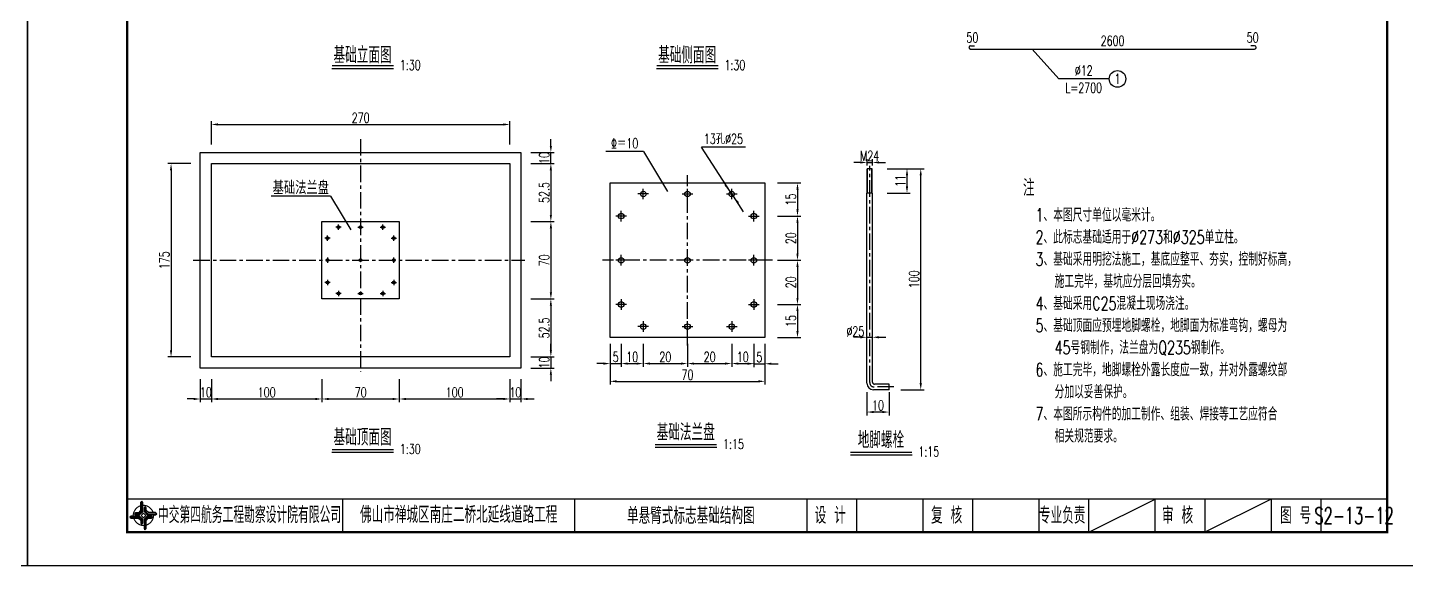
# Model space of a CAD drawing. Extents: x 4349 to 271026, y -15323 to -8945.
# Drawn here: x 5766.9 to 6182.7, y -9362.9 to -9200.6 of the extents above; entities that cross this region are included whole.
import ezdxf
from ezdxf.enums import TextEntityAlignment as Align

# ---------------------------------------------------------------- set-up
doc = ezdxf.new("R2010")
doc.units = 0
doc.header["$LTSCALE"] = 2
doc.header["$PDMODE"] = 32
doc.header["$PDSIZE"] = 0.3
doc.linetypes.add('CENTERX2', pattern=[4, 2.5, -0.5, 0.5, -0.5])
doc.layers.get('0').update_dxf_attribs({"linetype": 'CONTINUOUS'})
doc.layers.get('DEFPOINTS').update_dxf_attribs({"linetype": 'CONTINUOUS'})
for name, color, linetype in [('中线', 2, 'CENTERX2'), ('图框', 7, 'CONTINUOUS'), ('尺寸标注', 4, 'CONTINUOUS'), ('文字', 7, 'CONTINUOUS'), ('文字符号', 7, 'CONTINUOUS'), ('结构1', 1, 'CONTINUOUS'), ('结构2', 7, 'CONTINUOUS'), ('结构3', 1, 'CONTINUOUS'), ('钢筋', 1, 'CONTINUOUS')]:
    doc.layers.add(name, color=color, linetype=linetype)
doc.styles.get("Standard").update_dxf_attribs({"font": 'simplex1.shx', "width": 0.7, "bigfont": 'hztxt.shx'})
doc.dimstyles.new('比例1：15', dxfattribs={"dimtxt": 3, "dimasz": 2, "dimexe": 1, "dimexo": 1, "dimgap": 0.5, "dimtad": 1, "dimlfac": 1.5, "dimzin": 13, "dimdsep": 46, "dimtxsty": 'Standard', "dimcen": -0.09, "dimclrd": 256, "dimclre": 256, "dimclrt": 256, "dimaunit": 1, "dimadec": 0, "dimazin": 0, "dimtfac": 0.0005, "dimtix": 1, "dimtmove": 2, "dimatfit": 3, "dimfxl": 0, "dimtolj": 1, "dimtzin": 13, "dimarcsym": 0})
doc.dimstyles.new('比例1：30', dxfattribs={"dimtxt": 3, "dimasz": 2, "dimexe": 1, "dimexo": 1, "dimgap": 0.5, "dimtad": 1, "dimdec": 0, "dimlfac": 3, "dimzin": 13, "dimdsep": 46, "dimtxsty": 'Standard', "dimcen": -0.09, "dimclrd": 256, "dimclre": 256, "dimclrt": 256, "dimaunit": 1, "dimadec": 0, "dimazin": 0, "dimtfac": 0.0005, "dimtdec": 0, "dimtix": 1, "dimtmove": 2, "dimatfit": 3, "dimfxl": 0, "dimtolj": 1, "dimtzin": 13, "dimarcsym": 0})

# ---------------------------------------------------------------- blocks, each defined once
blk = doc.blocks.new('series')
at = {"width": 0.75}
for tag, height, p in [('页码', 4, (-35, -19)), ('图名', 5, (-220, -282)), ('图号', 5, (-20, -282))]:
    blk.add_attdef(tag, text='', height=height, dxfattribs=at).set_placement(p, align=Align.MIDDLE_CENTER)
blk = doc.blocks.new('tb')
at = {"lineweight": -3}
h = blk.add_hatch(color=256, dxfattribs=at)
h.paths.add_polyline_path([(-1.23, -0.13), (-3.78, -0.14), (-4.14, -0.41), (-1.4, -0.44), (-0.56, -1.24), (-0.54, -2.62), (-0.27, -2.2), (-0.26, -1.06)])
h.paths.add_polyline_path([(0.13, -1.08), (0.14, -3.86), (0.41, -4.26), (0.44, -1.24), (1.25, -0.43), (2.66, -0.43), (2.26, -0.16), (1.07, -0.15)])
h.paths.add_polyline_path([(1.08, 0.3), (3.62, 0.3), (4.02, 0.56), (1.25, 0.57), (0.43, 1.39), (0.43, 2.8), (0.16, 2.41), (0.15, 1.24)])
h.paths.add_polyline_path([(-0.28, 1.21), (-0.28, 3.99), (-0.56, 4.39), (-0.57, 1.41), (-1.38, 0.6), (-2.74, 0.56), (-2.33, 0.3), (-1.2, 0.29)])
for p, q in [((-0.56, 4.39), (-0.57, 1.41)), ((-1.38, 0.6), (-2.74, 0.56)), ((-0.57, 1.41), (-1.38, 0.6)), ((0.43, 2.8), (0.43, 1.39)), ((0.43, 1.39), (1.25, 0.57)), ((1.25, 0.57), (4.02, 0.56)), ((-4.14, -0.41), (-1.4, -0.44)), ((-1.4, -0.44), (-0.56, -1.24)), ((-0.56, -1.24), (-0.54, -2.62)), ((0.41, -4.26), (0.44, -1.24)), ((0.44, -1.24), (1.25, -0.43)), ((1.25, -0.43), (2.66, -0.43))]:
    blk.add_line(p, q, dxfattribs=at)
at = {"lineweight": -3, "flags": 128}
for points in [[(-0.9, 3.99), (-0.9, 1.58), (-1.53, 0.91), (-2.34, 0.91), (-2.74, 0.56), (-2.33, 0.3), (-1.2, 0.29), (-0.28, 1.21), (-0.28, 3.99), (-0.56, 4.39)], [(-0.04, 0.77), (0.68, 0.04), (-0.04, -0.69), (-0.77, 0.05)], [(3.62, 0.92), (1.43, 0.92), (0.77, 1.54), (0.77, 2.38), (0.43, 2.8), (0.16, 2.41), (0.15, 1.24), (1.08, 0.3), (3.62, 0.3), (4.02, 0.56)], [(-3.73, -0.76), (-1.54, -0.76), (-0.89, -1.39), (-0.89, -2.21), (-0.54, -2.62), (-0.27, -2.2), (-0.26, -1.06), (-1.23, -0.13), (-3.78, -0.14), (-4.14, -0.41)], [(0.75, -3.85), (0.75, -1.43), (1.4, -0.78), (2.26, -0.78), (2.66, -0.43), (2.26, -0.16), (1.07, -0.15), (0.13, -1.08), (0.14, -3.86), (0.41, -4.26)]]:
    blk.add_lwpolyline(points, close=True, dxfattribs=at)
at = {"lineweight": -3, "const_width": 0.35, "flags": 128}
for points in [[(-0.9, 3.02, 0.324167), (-3.16, -0.14)], [(2.88, 0.92, 0.324403), (-0.24, 3.15)], [(0.75, -2.86, 0.325418), (3.02, 0.26)], [(-2.98, -0.76, 0.322976), (0.14, -2.98)]]:
    blk.add_lwpolyline(points, format="xyb", dxfattribs=at)
blk = doc.blocks.new('DIM')
at = {"color": 4}
blk.add_lwpolyline([(-1, -0.1, 0.2, 0, 0), (0, 0, 0, 0, 0)], format="xyseb", dxfattribs=at)
blk = doc.blocks.new('*D246')
at = {"layer": 'DEFPOINTS', "color": 0, "linetype": 'Continuous'}
for p in [(5912.35, -9229.86), (5822.35, -9241.67), (5912.35, -9241.67)]:
    blk.add_point(p, dxfattribs=at)
at = {"layer": '尺寸标注', "linetype": 'Continuous', "lineweight": -2}
for p, q in [((5822.35, -9235.86), (5822.35, -9228.86)), ((5824.35, -9229.86), (5910.35, -9229.86)), ((5912.35, -9235.86), (5912.35, -9228.86))]:
    blk.add_line(p, q, dxfattribs=at)
at = {"layer": '尺寸标注', "linetype": 'Continuous'}
for points in [[(5824.35, -9229.53), (5824.35, -9230.2), (5822.35, -9229.86)], [(5910.35, -9229.53), (5910.35, -9230.2), (5912.35, -9229.86)]]:
    blk.add_solid(points, dxfattribs=at)
at = {"layer": '尺寸标注', "linetype": 'Continuous', "insert": (5867.35, -9227.86), "char_height": 3, "attachment_point": 5}
blk.add_mtext('\\A1;270', dxfattribs=at)
blk = doc.blocks.new('*D247')
at = {"layer": 'DEFPOINTS', "color": 0, "linetype": 'Continuous'}
for p in [(5822.35, -9241.67), (5810.19, -9300), (5822.35, -9300)]:
    blk.add_point(p, dxfattribs=at)
at = {"layer": '尺寸标注', "linetype": 'Continuous', "lineweight": -2}
for p, q in [((5816.19, -9241.67), (5809.19, -9241.67)), ((5810.19, -9243.67), (5810.19, -9298)), ((5816.19, -9300), (5809.19, -9300))]:
    blk.add_line(p, q, dxfattribs=at)
at = {"layer": '尺寸标注', "linetype": 'Continuous'}
for points in [[(5809.86, -9243.67), (5810.52, -9243.67), (5810.19, -9241.67)], [(5809.86, -9298), (5810.52, -9298), (5810.19, -9300)]]:
    blk.add_solid(points, dxfattribs=at)
at = {"layer": '尺寸标注', "linetype": 'Continuous', "insert": (5808.19, -9270.83), "char_height": 3, "attachment_point": 5, "rotation": 90}
blk.add_mtext('\\A1;175', dxfattribs=at)
blk = doc.blocks.new('*D248')
at = {"layer": 'DEFPOINTS', "color": 0, "linetype": 'Continuous'}
for p in [(5822.35, -9300), (5819.02, -9303.33), (5822.35, -9312.67)]:
    blk.add_point(p, dxfattribs=at)
at = {"layer": '尺寸标注', "linetype": 'Continuous', "lineweight": -2}
for p, q in [((5819.02, -9306.67), (5819.02, -9313.67)), ((5822.35, -9306.67), (5822.35, -9313.67)), ((5817.02, -9312.67), (5815.02, -9312.67)), ((5819.02, -9312.67), (5822.35, -9312.67)), ((5824.35, -9312.67), (5826.35, -9312.67))]:
    blk.add_line(p, q, dxfattribs=at)
at = {"layer": '尺寸标注', "linetype": 'Continuous'}
for points in [[(5817.02, -9312.34), (5817.02, -9313.01), (5819.02, -9312.67)], [(5824.35, -9312.34), (5824.35, -9313.01), (5822.35, -9312.67)]]:
    blk.add_solid(points, dxfattribs=at)
at = {"layer": '尺寸标注', "linetype": 'Continuous', "insert": (5820.69, -9310.67), "char_height": 3, "attachment_point": 5}
blk.add_mtext('\\A1;10', dxfattribs=at)
blk = doc.blocks.new('*D249')
at = {"layer": 'DEFPOINTS', "color": 0, "linetype": 'Continuous'}
for p in [(5855.69, -9282.5), (5822.35, -9300), (5855.69, -9312.67)]:
    blk.add_point(p, dxfattribs=at)
at = {"layer": '尺寸标注', "linetype": 'Continuous', "lineweight": -2}
for p, q in [((5822.35, -9306.67), (5822.35, -9313.67)), ((5855.69, -9306.67), (5855.69, -9313.67)), ((5824.35, -9312.67), (5853.69, -9312.67))]:
    blk.add_line(p, q, dxfattribs=at)
at = {"layer": '尺寸标注', "linetype": 'Continuous'}
for points in [[(5824.35, -9312.34), (5824.35, -9313.01), (5822.35, -9312.67)], [(5853.69, -9312.34), (5853.69, -9313.01), (5855.69, -9312.67)]]:
    blk.add_solid(points, dxfattribs=at)
at = {"layer": '尺寸标注', "linetype": 'Continuous', "insert": (5839.02, -9310.67), "char_height": 3, "attachment_point": 5}
blk.add_mtext('\\A1;100', dxfattribs=at)
blk = doc.blocks.new('*D250')
at = {"layer": 'DEFPOINTS', "color": 0, "linetype": 'Continuous'}
for p in [(5855.69, -9282.5), (5879.02, -9282.5), (5879.02, -9312.67)]:
    blk.add_point(p, dxfattribs=at)
at = {"layer": '尺寸标注', "linetype": 'Continuous', "lineweight": -2}
for p, q in [((5855.69, -9306.67), (5855.69, -9313.67)), ((5879.02, -9306.67), (5879.02, -9313.67)), ((5857.69, -9312.67), (5877.02, -9312.67))]:
    blk.add_line(p, q, dxfattribs=at)
at = {"layer": '尺寸标注', "linetype": 'Continuous'}
for points in [[(5857.69, -9312.34), (5857.69, -9313.01), (5855.69, -9312.67)], [(5877.02, -9312.34), (5877.02, -9313.01), (5879.02, -9312.67)]]:
    blk.add_solid(points, dxfattribs=at)
at = {"layer": '尺寸标注', "linetype": 'Continuous', "insert": (5867.35, -9310.67), "char_height": 3, "attachment_point": 5}
blk.add_mtext('\\A1;70', dxfattribs=at)
blk = doc.blocks.new('*D251')
at = {"layer": 'DEFPOINTS', "color": 0, "linetype": 'Continuous'}
for p in [(5879.02, -9282.5), (5912.35, -9282.5), (5912.35, -9312.67)]:
    blk.add_point(p, dxfattribs=at)
at = {"layer": '尺寸标注', "linetype": 'Continuous', "lineweight": -2}
for p, q in [((5879.02, -9306.67), (5879.02, -9313.67)), ((5912.35, -9306.67), (5912.35, -9313.67)), ((5881.02, -9312.67), (5910.35, -9312.67))]:
    blk.add_line(p, q, dxfattribs=at)
at = {"layer": '尺寸标注', "linetype": 'Continuous'}
for points in [[(5881.02, -9312.34), (5881.02, -9313.01), (5879.02, -9312.67)], [(5910.35, -9312.34), (5910.35, -9313.01), (5912.35, -9312.67)]]:
    blk.add_solid(points, dxfattribs=at)
at = {"layer": '尺寸标注', "linetype": 'Continuous', "insert": (5895.69, -9310.67), "char_height": 3, "attachment_point": 5}
blk.add_mtext('\\A1;100', dxfattribs=at)
blk = doc.blocks.new('*D252')
at = {"layer": 'DEFPOINTS', "color": 0, "linetype": 'Continuous'}
for p in [(5912.35, -9300), (5915.69, -9300), (5915.69, -9312.67)]:
    blk.add_point(p, dxfattribs=at)
at = {"layer": '尺寸标注', "linetype": 'Continuous', "lineweight": -2}
for p, q in [((5912.35, -9306.67), (5912.35, -9313.67)), ((5915.69, -9306.67), (5915.69, -9313.67)), ((5910.35, -9312.67), (5908.35, -9312.67)), ((5912.35, -9312.67), (5915.69, -9312.67)), ((5917.69, -9312.67), (5919.69, -9312.67))]:
    blk.add_line(p, q, dxfattribs=at)
at = {"layer": '尺寸标注', "linetype": 'Continuous'}
for points in [[(5910.35, -9312.34), (5910.35, -9313.01), (5912.35, -9312.67)], [(5917.69, -9312.34), (5917.69, -9313.01), (5915.69, -9312.67)]]:
    blk.add_solid(points, dxfattribs=at)
at = {"layer": '尺寸标注', "linetype": 'Continuous', "insert": (5914.02, -9310.67), "char_height": 3, "attachment_point": 5}
blk.add_mtext('\\A1;10', dxfattribs=at)
blk = doc.blocks.new('*D253')
at = {"layer": 'DEFPOINTS', "color": 0, "linetype": 'Continuous'}
for p in [(5912.35, -9238.33), (5924.72, -9238.33), (5912.35, -9241.67)]:
    blk.add_point(p, dxfattribs=at)
at = {"layer": '尺寸标注', "linetype": 'Continuous', "lineweight": -2}
for p, q in [((5924.72, -9236.33), (5924.72, -9234.33)), ((5918.72, -9238.33), (5925.72, -9238.33)), ((5924.72, -9241.67), (5924.72, -9238.33)), ((5918.72, -9241.67), (5925.72, -9241.67)), ((5924.72, -9243.67), (5924.72, -9245.67))]:
    blk.add_line(p, q, dxfattribs=at)
at = {"layer": '尺寸标注', "linetype": 'Continuous'}
for points in [[(5924.39, -9236.33), (5925.05, -9236.33), (5924.72, -9238.33)], [(5924.39, -9243.67), (5925.05, -9243.67), (5924.72, -9241.67)]]:
    blk.add_solid(points, dxfattribs=at)
at = {"layer": '尺寸标注', "linetype": 'Continuous', "insert": (5922.72, -9240), "char_height": 3, "attachment_point": 5, "rotation": 90}
blk.add_mtext('\\A1;10', dxfattribs=at)
blk = doc.blocks.new('*D254')
at = {"layer": 'DEFPOINTS', "color": 0, "linetype": 'Continuous'}
for p in [(5912.35, -9241.67), (5879.02, -9259.17), (5924.72, -9259.17)]:
    blk.add_point(p, dxfattribs=at)
at = {"layer": '尺寸标注', "linetype": 'Continuous', "lineweight": -2}
for p, q in [((5918.72, -9241.67), (5925.72, -9241.67)), ((5924.72, -9243.67), (5924.72, -9257.17)), ((5918.72, -9259.17), (5925.72, -9259.17))]:
    blk.add_line(p, q, dxfattribs=at)
at = {"layer": '尺寸标注', "linetype": 'Continuous'}
for points in [[(5924.39, -9243.67), (5925.05, -9243.67), (5924.72, -9241.67)], [(5924.39, -9257.17), (5925.05, -9257.17), (5924.72, -9259.17)]]:
    blk.add_solid(points, dxfattribs=at)
at = {"layer": '尺寸标注', "linetype": 'Continuous', "insert": (5922.72, -9250.42), "char_height": 3, "attachment_point": 5, "rotation": 90}
blk.add_mtext('\\A1;52.5', dxfattribs=at)
blk = doc.blocks.new('*D255')
at = {"layer": 'DEFPOINTS', "color": 0, "linetype": 'Continuous'}
for p in [(5879.02, -9259.17), (5879.02, -9282.5), (5924.73, -9282.5)]:
    blk.add_point(p, dxfattribs=at)
at = {"layer": '尺寸标注', "linetype": 'Continuous', "lineweight": -2}
for p, q in [((5918.73, -9259.17), (5925.73, -9259.17)), ((5924.73, -9261.17), (5924.73, -9280.5)), ((5918.73, -9282.5), (5925.73, -9282.5))]:
    blk.add_line(p, q, dxfattribs=at)
at = {"layer": '尺寸标注', "linetype": 'Continuous'}
for points in [[(5924.39, -9261.17), (5925.06, -9261.17), (5924.73, -9259.17)], [(5924.39, -9280.5), (5925.06, -9280.5), (5924.73, -9282.5)]]:
    blk.add_solid(points, dxfattribs=at)
at = {"layer": '尺寸标注', "linetype": 'Continuous', "insert": (5922.73, -9270.83), "char_height": 3, "attachment_point": 5, "rotation": 90}
blk.add_mtext('\\A1;70', dxfattribs=at)
blk = doc.blocks.new('*D256')
at = {"layer": 'DEFPOINTS', "color": 0, "linetype": 'Continuous'}
for p in [(5879.02, -9282.5), (5879.02, -9300), (5924.72, -9300)]:
    blk.add_point(p, dxfattribs=at)
at = {"layer": '尺寸标注', "linetype": 'Continuous', "lineweight": -2}
for p, q in [((5918.72, -9282.5), (5925.72, -9282.5)), ((5924.72, -9284.5), (5924.72, -9298)), ((5918.72, -9300), (5925.72, -9300))]:
    blk.add_line(p, q, dxfattribs=at)
at = {"layer": '尺寸标注', "linetype": 'Continuous'}
for points in [[(5924.39, -9284.5), (5925.05, -9284.5), (5924.72, -9282.5)], [(5924.39, -9298), (5925.05, -9298), (5924.72, -9300)]]:
    blk.add_solid(points, dxfattribs=at)
at = {"layer": '尺寸标注', "linetype": 'Continuous', "insert": (5922.72, -9291.25), "char_height": 3, "attachment_point": 5, "rotation": 90}
blk.add_mtext('\\A1;52.5', dxfattribs=at)
blk = doc.blocks.new('*D257')
at = {"layer": 'DEFPOINTS', "color": 0, "linetype": 'Continuous'}
for p in [(5912.35, -9300), (5912.35, -9303.33), (5924.72, -9303.33)]:
    blk.add_point(p, dxfattribs=at)
at = {"layer": '尺寸标注', "linetype": 'Continuous', "lineweight": -2}
for p, q in [((5924.72, -9298), (5924.72, -9296)), ((5918.72, -9300), (5925.72, -9300)), ((5924.72, -9300), (5924.72, -9303.33)), ((5918.72, -9303.33), (5925.72, -9303.33)), ((5924.72, -9305.33), (5924.72, -9307.33))]:
    blk.add_line(p, q, dxfattribs=at)
at = {"layer": '尺寸标注', "linetype": 'Continuous'}
for points in [[(5924.39, -9298), (5925.05, -9298), (5924.72, -9300)], [(5924.39, -9305.33), (5925.05, -9305.33), (5924.72, -9303.33)]]:
    blk.add_solid(points, dxfattribs=at)
at = {"layer": '尺寸标注', "linetype": 'Continuous', "insert": (5922.72, -9301.67), "char_height": 3, "attachment_point": 5, "rotation": 90}
blk.add_mtext('\\A1;10', dxfattribs=at)
blk = doc.blocks.new('*D258')
at = {"layer": 'DEFPOINTS', "color": 0, "linetype": 'Continuous'}
for p in [(5989.25, -9247.5), (5985.92, -9257.5), (5999.09, -9257.5)]:
    blk.add_point(p, dxfattribs=at)
at = {"layer": '尺寸标注', "linetype": 'Continuous', "lineweight": -2}
for p, q in [((5993.09, -9247.5), (6000.09, -9247.5)), ((5999.09, -9249.5), (5999.09, -9255.5)), ((5993.09, -9257.5), (6000.09, -9257.5))]:
    blk.add_line(p, q, dxfattribs=at)
at = {"layer": '尺寸标注', "linetype": 'Continuous'}
for points in [[(5998.76, -9249.5), (5999.42, -9249.5), (5999.09, -9247.5)], [(5998.76, -9255.5), (5999.42, -9255.5), (5999.09, -9257.5)]]:
    blk.add_solid(points, dxfattribs=at)
at = {"layer": '尺寸标注', "linetype": 'Continuous', "insert": (5997.09, -9252.5), "char_height": 3, "attachment_point": 5, "rotation": 90}
blk.add_mtext('\\A1;15', dxfattribs=at)
blk = doc.blocks.new('*D259')
at = {"layer": 'DEFPOINTS', "color": 0, "linetype": 'Continuous'}
for p in [(5985.92, -9257.5), (5985.92, -9270.83), (5999.09, -9270.83)]:
    blk.add_point(p, dxfattribs=at)
at = {"layer": '尺寸标注', "linetype": 'Continuous', "lineweight": -2}
for p, q in [((5993.09, -9257.5), (6000.09, -9257.5)), ((5999.09, -9259.5), (5999.09, -9268.83)), ((5993.09, -9270.83), (6000.09, -9270.83))]:
    blk.add_line(p, q, dxfattribs=at)
at = {"layer": '尺寸标注', "linetype": 'Continuous'}
for points in [[(5998.76, -9259.5), (5999.42, -9259.5), (5999.09, -9257.5)], [(5998.76, -9268.83), (5999.42, -9268.83), (5999.09, -9270.83)]]:
    blk.add_solid(points, dxfattribs=at)
at = {"layer": '尺寸标注', "linetype": 'Continuous', "insert": (5997.09, -9264.17), "char_height": 3, "attachment_point": 5, "rotation": 90}
blk.add_mtext('\\A1;20', dxfattribs=at)
blk = doc.blocks.new('*D260')
at = {"layer": 'DEFPOINTS', "color": 0, "linetype": 'Continuous'}
for p in [(5985.92, -9270.83), (5985.92, -9284.17), (5999.09, -9284.17)]:
    blk.add_point(p, dxfattribs=at)
at = {"layer": '尺寸标注', "linetype": 'Continuous', "lineweight": -2}
for p, q in [((5993.09, -9270.83), (6000.09, -9270.83)), ((5999.09, -9272.83), (5999.09, -9282.17)), ((5993.09, -9284.17), (6000.09, -9284.17))]:
    blk.add_line(p, q, dxfattribs=at)
at = {"layer": '尺寸标注', "linetype": 'Continuous'}
for points in [[(5998.76, -9272.83), (5999.42, -9272.83), (5999.09, -9270.83)], [(5998.76, -9282.17), (5999.42, -9282.17), (5999.09, -9284.17)]]:
    blk.add_solid(points, dxfattribs=at)
at = {"layer": '尺寸标注', "linetype": 'Continuous', "insert": (5997.09, -9277.5), "char_height": 3, "attachment_point": 5, "rotation": 90}
blk.add_mtext('\\A1;20', dxfattribs=at)
blk = doc.blocks.new('*D261')
at = {"layer": 'DEFPOINTS', "color": 0, "linetype": 'Continuous'}
for p in [(5985.92, -9284.17), (5985.92, -9294.17), (5999.09, -9294.17)]:
    blk.add_point(p, dxfattribs=at)
at = {"layer": '尺寸标注', "linetype": 'Continuous', "lineweight": -2}
for p, q in [((5993.09, -9284.17), (6000.09, -9284.17)), ((5999.09, -9286.17), (5999.09, -9292.17)), ((5993.09, -9294.17), (6000.09, -9294.17))]:
    blk.add_line(p, q, dxfattribs=at)
at = {"layer": '尺寸标注', "linetype": 'Continuous'}
for points in [[(5998.76, -9286.17), (5999.42, -9286.17), (5999.09, -9284.17)], [(5998.76, -9292.17), (5999.42, -9292.17), (5999.09, -9294.17)]]:
    blk.add_solid(points, dxfattribs=at)
at = {"layer": '尺寸标注', "linetype": 'Continuous', "insert": (5997.09, -9289.17), "char_height": 3, "attachment_point": 5, "rotation": 90}
blk.add_mtext('\\A1;15', dxfattribs=at)
blk = doc.blocks.new('*D262')
at = {"layer": 'DEFPOINTS', "color": 0, "linetype": 'Continuous'}
for p in [(5945.92, -9284.17), (5942.59, -9294.17), (5945.92, -9301.99)]:
    blk.add_point(p, dxfattribs=at)
at = {"layer": '尺寸标注', "linetype": 'Continuous', "lineweight": -2}
for p, q in [((5942.59, -9295.99), (5942.59, -9302.99)), ((5945.92, -9295.99), (5945.92, -9302.99)), ((5940.59, -9301.99), (5938.59, -9301.99)), ((5942.59, -9301.99), (5945.92, -9301.99)), ((5947.92, -9301.99), (5949.92, -9301.99))]:
    blk.add_line(p, q, dxfattribs=at)
at = {"layer": '尺寸标注', "linetype": 'Continuous'}
for points in [[(5940.59, -9301.66), (5940.59, -9302.32), (5942.59, -9301.99)], [(5947.92, -9301.66), (5947.92, -9302.32), (5945.92, -9301.99)]]:
    blk.add_solid(points, dxfattribs=at)
at = {"layer": '尺寸标注', "linetype": 'Continuous', "insert": (5944.25, -9299.99), "char_height": 3, "attachment_point": 5}
blk.add_mtext('\\A1;5', dxfattribs=at)
blk = doc.blocks.new('*D263')
at = {"layer": 'DEFPOINTS', "color": 0, "linetype": 'Continuous'}
for p in [(5945.92, -9284.17), (5952.59, -9290.83), (5952.59, -9301.99)]:
    blk.add_point(p, dxfattribs=at)
at = {"layer": '尺寸标注', "linetype": 'Continuous', "lineweight": -2}
for p, q in [((5945.92, -9295.99), (5945.92, -9302.99)), ((5952.59, -9295.99), (5952.59, -9302.99)), ((5947.92, -9301.99), (5950.59, -9301.99))]:
    blk.add_line(p, q, dxfattribs=at)
at = {"layer": '尺寸标注', "linetype": 'Continuous'}
for points in [[(5947.92, -9301.66), (5947.92, -9302.32), (5945.92, -9301.99)], [(5950.59, -9301.66), (5950.59, -9302.32), (5952.59, -9301.99)]]:
    blk.add_solid(points, dxfattribs=at)
at = {"layer": '尺寸标注', "linetype": 'Continuous', "insert": (5949.25, -9299.99), "char_height": 3, "attachment_point": 5}
blk.add_mtext('\\A1;10', dxfattribs=at)
blk = doc.blocks.new('*D264')
at = {"layer": 'DEFPOINTS', "color": 0, "linetype": 'Continuous'}
for p in [(5952.59, -9290.83), (5965.92, -9290.83), (5965.92, -9301.99)]:
    blk.add_point(p, dxfattribs=at)
at = {"layer": '尺寸标注', "linetype": 'Continuous', "lineweight": -2}
for p, q in [((5952.59, -9295.99), (5952.59, -9302.99)), ((5965.92, -9295.99), (5965.92, -9302.99)), ((5954.59, -9301.99), (5963.92, -9301.99))]:
    blk.add_line(p, q, dxfattribs=at)
at = {"layer": '尺寸标注', "linetype": 'Continuous'}
for points in [[(5954.59, -9301.66), (5954.59, -9302.32), (5952.59, -9301.99)], [(5963.92, -9301.66), (5963.92, -9302.32), (5965.92, -9301.99)]]:
    blk.add_solid(points, dxfattribs=at)
at = {"layer": '尺寸标注', "linetype": 'Continuous', "insert": (5959.25, -9299.99), "char_height": 3, "attachment_point": 5}
blk.add_mtext('\\A1;20', dxfattribs=at)
blk = doc.blocks.new('*D265')
at = {"layer": 'DEFPOINTS', "color": 0, "linetype": 'Continuous'}
for p in [(5965.92, -9290.83), (5979.25, -9290.83), (5979.25, -9301.99)]:
    blk.add_point(p, dxfattribs=at)
at = {"layer": '尺寸标注', "linetype": 'Continuous', "lineweight": -2}
for p, q in [((5965.92, -9295.99), (5965.92, -9302.99)), ((5979.25, -9295.99), (5979.25, -9302.99)), ((5967.92, -9301.99), (5977.25, -9301.99))]:
    blk.add_line(p, q, dxfattribs=at)
at = {"layer": '尺寸标注', "linetype": 'Continuous'}
for points in [[(5967.92, -9301.66), (5967.92, -9302.32), (5965.92, -9301.99)], [(5977.25, -9301.66), (5977.25, -9302.32), (5979.25, -9301.99)]]:
    blk.add_solid(points, dxfattribs=at)
at = {"layer": '尺寸标注', "linetype": 'Continuous', "insert": (5972.59, -9299.99), "char_height": 3, "attachment_point": 5}
blk.add_mtext('\\A1;20', dxfattribs=at)
blk = doc.blocks.new('*D266')
at = {"layer": 'DEFPOINTS', "color": 0, "linetype": 'Continuous'}
for p in [(5985.92, -9284.17), (5979.25, -9290.83), (5985.92, -9301.99)]:
    blk.add_point(p, dxfattribs=at)
at = {"layer": '尺寸标注', "linetype": 'Continuous', "lineweight": -2}
for p, q in [((5979.25, -9295.99), (5979.25, -9302.99)), ((5985.92, -9295.99), (5985.92, -9302.99)), ((5981.25, -9301.99), (5983.92, -9301.99))]:
    blk.add_line(p, q, dxfattribs=at)
at = {"layer": '尺寸标注', "linetype": 'Continuous'}
for points in [[(5981.25, -9301.66), (5981.25, -9302.32), (5979.25, -9301.99)], [(5983.92, -9301.66), (5983.92, -9302.32), (5985.92, -9301.99)]]:
    blk.add_solid(points, dxfattribs=at)
at = {"layer": '尺寸标注', "linetype": 'Continuous', "insert": (5982.59, -9299.99), "char_height": 3, "attachment_point": 5}
blk.add_mtext('\\A1;10', dxfattribs=at)
blk = doc.blocks.new('*D267')
at = {"layer": 'DEFPOINTS', "color": 0, "linetype": 'Continuous'}
for p in [(5985.92, -9284.17), (5989.25, -9284.17), (5989.25, -9302.05)]:
    blk.add_point(p, dxfattribs=at)
at = {"layer": '尺寸标注', "linetype": 'Continuous', "lineweight": -2}
for p, q in [((5985.92, -9296.05), (5985.92, -9303.05)), ((5989.25, -9296.05), (5989.25, -9303.05)), ((5983.92, -9302.05), (5981.92, -9302.05)), ((5985.92, -9302.05), (5989.25, -9302.05)), ((5991.25, -9302.05), (5993.25, -9302.05))]:
    blk.add_line(p, q, dxfattribs=at)
at = {"layer": '尺寸标注', "linetype": 'Continuous'}
for points in [[(5983.92, -9301.71), (5983.92, -9302.38), (5985.92, -9302.05)], [(5991.25, -9301.71), (5991.25, -9302.38), (5989.25, -9302.05)]]:
    blk.add_solid(points, dxfattribs=at)
at = {"layer": '尺寸标注', "linetype": 'Continuous', "insert": (5987.59, -9300.05), "char_height": 3, "attachment_point": 5}
blk.add_mtext('\\A1;5', dxfattribs=at)
blk = doc.blocks.new('*D268')
at = {"layer": 'DEFPOINTS', "color": 0, "linetype": 'Continuous'}
for p in [(5942.59, -9294.17), (5989.25, -9294.17), (5989.25, -9307.35)]:
    blk.add_point(p, dxfattribs=at)
at = {"layer": '尺寸标注', "linetype": 'Continuous', "lineweight": -2}
for p, q in [((5942.59, -9301.35), (5942.59, -9308.35)), ((5989.25, -9301.35), (5989.25, -9308.35)), ((5944.59, -9307.35), (5987.25, -9307.35))]:
    blk.add_line(p, q, dxfattribs=at)
at = {"layer": '尺寸标注', "linetype": 'Continuous'}
for points in [[(5944.59, -9307.01), (5944.59, -9307.68), (5942.59, -9307.35)], [(5987.25, -9307.01), (5987.25, -9307.68), (5989.25, -9307.35)]]:
    blk.add_solid(points, dxfattribs=at)
at = {"layer": '尺寸标注', "linetype": 'Continuous', "insert": (5965.92, -9305.35), "char_height": 3, "attachment_point": 5}
blk.add_mtext('\\A1;70', dxfattribs=at)
blk = doc.blocks.new('*D269')
at = {"layer": 'DEFPOINTS', "color": 0, "linetype": 'Continuous'}
for p in [(6020.02, -9307.88), (6026.69, -9309.05), (6020.02, -9316.61)]:
    blk.add_point(p, dxfattribs=at)
at = {"layer": '尺寸标注', "linetype": 'Continuous', "lineweight": -2}
for p, q in [((6020.02, -9310.61), (6020.02, -9317.61)), ((6026.69, -9310.61), (6026.69, -9317.61)), ((6024.69, -9316.61), (6022.02, -9316.61))]:
    blk.add_line(p, q, dxfattribs=at)
at = {"layer": '尺寸标注', "linetype": 'Continuous'}
for points in [[(6022.02, -9316.28), (6022.02, -9316.95), (6020.02, -9316.61)], [(6024.69, -9316.28), (6024.69, -9316.95), (6026.69, -9316.61)]]:
    blk.add_solid(points, dxfattribs=at)
at = {"layer": '尺寸标注', "linetype": 'Continuous', "insert": (6023.36, -9314.61), "char_height": 3, "attachment_point": 5}
blk.add_mtext('\\A1;10', dxfattribs=at)
blk = doc.blocks.new('*D270')
at = {"layer": 'DEFPOINTS', "color": 0, "linetype": 'Continuous'}
for p in [(6021.66, -9243.22), (6021.69, -9250.55), (6032.11, -9250.55)]:
    blk.add_point(p, dxfattribs=at)
at = {"layer": '尺寸标注', "linetype": 'Continuous', "lineweight": -2}
for p, q in [((6026.11, -9243.22), (6033.11, -9243.22)), ((6032.11, -9245.22), (6032.11, -9248.55)), ((6026.11, -9250.55), (6033.11, -9250.55))]:
    blk.add_line(p, q, dxfattribs=at)
at = {"layer": '尺寸标注', "linetype": 'Continuous'}
for points in [[(6031.77, -9245.22), (6032.44, -9245.22), (6032.11, -9243.22)], [(6031.77, -9248.55), (6032.44, -9248.55), (6032.11, -9250.55)]]:
    blk.add_solid(points, dxfattribs=at)
at = {"layer": '尺寸标注', "linetype": 'Continuous', "insert": (6030.11, -9246.88), "char_height": 3, "attachment_point": 5, "rotation": 90}
blk.add_mtext('\\A1;11', dxfattribs=at)
blk = doc.blocks.new('*D271')
at = {"layer": 'DEFPOINTS', "color": 0, "linetype": 'Continuous'}
for p in [(6021.66, -9243.22), (6036.26, -9243.22), (6026.69, -9309.88)]:
    blk.add_point(p, dxfattribs=at)
at = {"layer": '尺寸标注', "linetype": 'Continuous', "lineweight": -2}
for p, q in [((6030.26, -9243.22), (6037.26, -9243.22)), ((6036.26, -9307.88), (6036.26, -9245.22)), ((6030.26, -9309.88), (6037.26, -9309.88))]:
    blk.add_line(p, q, dxfattribs=at)
at = {"layer": '尺寸标注', "linetype": 'Continuous'}
for points in [[(6035.92, -9245.22), (6036.59, -9245.22), (6036.26, -9243.22)], [(6035.92, -9307.88), (6036.59, -9307.88), (6036.26, -9309.88)]]:
    blk.add_solid(points, dxfattribs=at)
at = {"layer": '尺寸标注', "linetype": 'Continuous', "insert": (6034.26, -9276.55), "char_height": 3, "attachment_point": 5, "rotation": 90}
blk.add_mtext('\\A1;100', dxfattribs=at)
blk = doc.blocks.new('*D272')
at = {"layer": 'DEFPOINTS', "color": 0, "linetype": 'Continuous'}
for p in [(6020.02, -9294.05), (6021.69, -9294.05), (6021.69, -9294.05)]:
    blk.add_point(p, dxfattribs=at)
at = {"layer": '尺寸标注', "linetype": 'Continuous', "lineweight": -2}
for p, q in [((6018.02, -9294.05), (6016.02, -9294.05)), ((6020.02, -9294.05), (6020.02, -9293.05)), ((6020.02, -9294.05), (6021.69, -9294.05)), ((6021.69, -9294.05), (6021.69, -9293.05)), ((6023.69, -9294.05), (6025.69, -9294.05))]:
    blk.add_line(p, q, dxfattribs=at)
at = {"layer": '尺寸标注', "linetype": 'Continuous'}
for points in [[(6018.02, -9293.72), (6018.02, -9294.39), (6020.02, -9294.05)], [(6023.69, -9293.72), (6023.69, -9294.39), (6021.69, -9294.05)]]:
    blk.add_solid(points, dxfattribs=at)
at = {"layer": '尺寸标注', "linetype": 'Continuous', "insert": (6016.55, -9292.31), "char_height": 3, "attachment_point": 5}
blk.add_mtext('\\A1;%%C25', dxfattribs=at)
blk = doc.blocks.new('*D214')
at = {"layer": 'DEFPOINTS', "color": 0, "linetype": 'Continuous'}
for p in [(6021.66, -9241.32), (6020.06, -9243.22), (6021.66, -9243.22)]:
    blk.add_point(p, dxfattribs=at)
at = {"layer": '尺寸标注', "linetype": 'Continuous', "lineweight": -2}
for p, q in [((6018.06, -9241.32), (6016.06, -9241.32)), ((6020.06, -9242.22), (6020.06, -9240.32)), ((6020.06, -9241.32), (6021.66, -9241.32)), ((6021.66, -9242.22), (6021.66, -9240.32)), ((6023.66, -9241.32), (6025.66, -9241.32))]:
    blk.add_line(p, q, dxfattribs=at)
at = {"layer": '尺寸标注', "linetype": 'Continuous'}
for points in [[(6018.06, -9240.98), (6018.06, -9241.65), (6020.06, -9241.32)], [(6023.66, -9240.98), (6023.66, -9241.65), (6021.66, -9241.32)]]:
    blk.add_solid(points, dxfattribs=at)
at = {"layer": '尺寸标注', "linetype": 'Continuous', "insert": (6020.86, -9239.32), "char_height": 3, "attachment_point": 5}
blk.add_mtext('\\A1;M24', dxfattribs=at)
blk = doc.blocks.new('12345')
at = {"layer": '图框'}
blk.add_lwpolyline([(4926.93, -9362.88), (4926.93, -9065.88), (4506.93, -9065.88), (4506.93, -9362.88)], close=True, dxfattribs=at)

msp = doc.modelspace()

# ---------------------------------------------------------------- linework, layer by layer
at = {"layer": '中线'}
for p, q in [((5867.35357, -9234.25866), (5867.35357, -9304.33366)), ((6020.8555, -9307.71526), (6020.8555, -9242.38193)), ((5965.92085, -9296.50033), (5965.92085, -9245.16699)), ((5954.18911, -9250.83366), (5950.98591, -9250.83366)), ((5952.58751, -9252.43526), (5952.58751, -9249.23206)), ((5964.31925, -9250.83366), (5967.52245, -9250.83366)), ((5965.92085, -9252.43526), (5965.92085, -9249.23206)), ((5977.65258, -9250.83366), (5980.85578, -9250.83366)), ((5979.25418, -9252.43526), (5979.25418, -9249.23206)), ((5947.52245, -9257.50033), (5944.31925, -9257.50033)), ((5945.92085, -9259.10193), (5945.92085, -9255.89873)), ((5984.31925, -9257.50033), (5987.52245, -9257.50033)), ((5985.92085, -9259.10193), (5985.92085, -9255.89873)), ((5857.35357, -9264.96779), (5857.35357, -9263.36619)), ((5861.4877, -9260.83366), (5859.8861, -9260.83366)), ((5860.6869, -9261.63446), (5860.6869, -9260.03286)), ((5866.55277, -9260.83366), (5868.15437, -9260.83366)), ((5873.21943, -9260.83366), (5874.82103, -9260.83366)), ((5874.02023, -9261.63446), (5874.02023, -9260.03286)), ((5877.35357, -9264.96779), (5877.35357, -9263.36619)), ((5858.15437, -9264.16699), (5856.55277, -9264.16699)), ((5876.55277, -9264.16699), (5878.15437, -9264.16699)), ((5816.85357, -9270.83366), (5916.85357, -9270.83366)), ((5857.35357, -9270.03286), (5857.35357, -9271.63446)), ((5877.35357, -9271.63446), (5877.35357, -9270.03286)), ((5991.58751, -9270.83366), (5940.25418, -9270.83366)), ((5947.52245, -9270.83366), (5944.31925, -9270.83366)), ((5945.92085, -9272.43526), (5945.92085, -9269.23206)), ((5987.52245, -9270.83366), (5984.31925, -9270.83366)), ((5985.92085, -9272.43526), (5985.92085, -9269.23206)), ((5858.15437, -9277.50033), (5856.55277, -9277.50033)), ((5857.35357, -9276.69953), (5857.35357, -9278.30113)), ((5860.6869, -9280.03286), (5860.6869, -9281.63446)), ((5874.02023, -9280.03286), (5874.02023, -9281.63446)), ((5876.55277, -9277.50033), (5878.15437, -9277.50033)), ((5877.35357, -9276.69953), (5877.35357, -9278.30113)), ((5861.4877, -9280.83366), (5859.8861, -9280.83366)), ((5866.55277, -9280.83366), (5868.15437, -9280.83366)), ((5873.21943, -9280.83366), (5874.82103, -9280.83366)), ((5947.52245, -9284.16699), (5944.31925, -9284.16699)), ((5945.92085, -9282.56539), (5945.92085, -9285.76859)), ((5984.31925, -9284.16699), (5987.52245, -9284.16699)), ((5985.92085, -9282.56539), (5985.92085, -9285.76859)), ((5954.18911, -9290.83366), (5950.98591, -9290.83366)), ((5952.58751, -9289.23206), (5952.58751, -9292.43526)), ((5964.31925, -9290.83366), (5967.52245, -9290.83366)), ((5965.92085, -9292.43526), (5965.92085, -9289.23206)), ((5977.65258, -9290.83366), (5980.85578, -9290.83366)), ((5979.25418, -9289.23206), (5979.25418, -9292.43526)), ((6028.18884, -9309.0486), (6022.18884, -9309.0486))]:
    msp.add_line(p, q, dxfattribs=at)
msp.add_arc((6022.18884, -9307.71526), 1.33333, 180, 270, dxfattribs=at)
at = {"layer": '图框', "linetype": 'Continuous'}
msp.add_line((6086.92858, -9352.88068), (6106.92858, -9342.88068), dxfattribs=at)
at = {"layer": '图框'}
msp.add_line((6141.92858, -9342.88068), (6121.92858, -9352.88068), dxfattribs=at)
for points, const_width in [([(6176.92857, -9075.88068), (5796.92857, -9075.88068), (5796.92858, -9352.88068), (6176.92858, -9352.88068), (6176.92857, -9075.88068)], 0.7), ([(5796.92858, -9342.88068), (6176.92858, -9342.88068)], 0.4), ([(5861.92858, -9342.88068), (5861.92858, -9352.88068)], 0.4), ([(5931.92858, -9352.88068), (5931.92858, -9342.88068)], 0.4), ([(6001.92858, -9352.88068), (6001.92858, -9342.88068)], 0.4), ([(6016.92858, -9352.88068), (6016.92858, -9342.88068)], 0.4), ([(6036.92858, -9352.88068), (6036.92858, -9342.88068)], 0.4), ([(6051.92858, -9352.88068), (6051.92858, -9342.88068)], 0.4), ([(6071.92858, -9352.88068), (6071.92858, -9342.88068)], 0.4), ([(6071.92858, -9352.88068), (6071.92858, -9342.88068)], 0.4), ([(6086.92858, -9352.88068), (6086.92858, -9342.88068)], 0.4), ([(6106.92858, -9352.88068), (6106.92858, -9342.88068)], 0.4), ([(6121.92858, -9352.88068), (6121.92858, -9342.88068)], 0.4), ([(6141.92858, -9352.88068), (6141.92858, -9342.88068)], 0.4), ([(6156.92858, -9352.88068), (6156.92858, -9342.88068)], 0.4)]:
    msp.add_lwpolyline(points, dxfattribs=dict(at, const_width=const_width))
at = {"layer": '尺寸标注'}
for p, q in [((5978.80366, -9250.13261), (5970.18468, -9236.72069)), ((5979.7047, -9251.53471), (5978.80366, -9250.13261)), ((5979.7047, -9251.53471), (5982.71419, -9256.21774))]:
    msp.add_line(p, q, dxfattribs=at)
at = {"layer": '文字'}
for p, q in [((5858.70943, -9212.93544), (5877.30939, -9212.93544)), ((5956.59453, -9212.93544), (5975.19449, -9212.93544)), ((6093.0853, -9216.12337), (6077.8701, -9216.12337)), ((5858.70943, -9328.76113), (5877.30939, -9328.76113)), ((5956.15352, -9327.2546), (5974.75348, -9327.2546)), ((6015.03241, -9329.55112), (6033.63237, -9329.55112))]:
    msp.add_line(p, q, dxfattribs=at)
at = {"layer": '文字', "const_width": 0.4}
for points in [[(5858.70943, -9212.11125), (5877.30939, -9212.11125)], [(5956.59453, -9212.11125), (5975.19449, -9212.11125)], [(5858.70943, -9327.93694), (5877.30939, -9327.93694)], [(5956.15352, -9326.43041), (5974.75348, -9326.43041)], [(6015.03241, -9328.72693), (6033.63237, -9328.72693)]]:
    msp.add_lwpolyline(points, dxfattribs=at)
at = {"layer": '文字符号'}
for p, q in [((6077.8701, -9216.12337), (6069.80888, -9207.13191)), ((5952.69494, -9238.03683), (5941.3122, -9238.03683)), ((5952.69494, -9238.03683), (5959.88619, -9250.07902)), ((5983.42284, -9236.72069), (5970.18468, -9236.72069)), ((5858.29659, -9251.44372), (5840.40602, -9251.44372)), ((5858.29659, -9251.44372), (5864.37017, -9261.69028))]:
    msp.add_line(p, q, dxfattribs=at)
msp.add_circle((6095.5853, -9216.12337), 2.5, dxfattribs=at)
at = {"layer": '结构1'}
for points in [[(5942.58751, -9247.50033), (5989.25418, -9247.50033), (5989.25418, -9294.16699), (5942.58751, -9294.16699)], [(5855.6869, -9259.16699), (5879.02023, -9259.16699), (5879.02023, -9282.50033), (5855.6869, -9282.50033)]]:
    msp.add_lwpolyline(points, close=True, dxfattribs=at)
at = {"layer": '结构2'}
msp.add_lwpolyline([(5819.02023, -9238.33366), (5915.6869, -9238.33366), (5915.6869, -9303.33366), (5819.02023, -9303.33366)], close=True, dxfattribs=at)
for centre, radius in [((5952.58751, -9250.83366), 0.83333), ((5965.92085, -9250.83366), 0.83333), ((5979.25418, -9250.83366), 0.83333), ((5945.92085, -9257.50033), 0.83333), ((5985.92085, -9257.50033), 0.83333), ((5860.6869, -9260.83366), 0.41667), ((5867.35357, -9260.83366), 0.41667), ((5874.02023, -9260.83366), 0.41667), ((5857.35357, -9264.16699), 0.41667), ((5877.35357, -9264.16699), 0.41667), ((5857.35357, -9270.83366), 0.41667), ((5867.35357, -9270.83366), 0.41667), ((5877.35357, -9270.83366), 0.41667), ((5945.92085, -9270.83366), 0.83333), ((5965.92085, -9270.83366), 0.83333), ((5985.92085, -9270.83366), 0.83333), ((5857.35357, -9277.50033), 0.41667), ((5877.35357, -9277.50033), 0.41667), ((5860.6869, -9280.83366), 0.41667), ((5867.35357, -9280.83366), 0.41667), ((5874.02023, -9280.83366), 0.41667), ((5945.92085, -9284.16699), 0.83333), ((5985.92085, -9284.16699), 0.83333), ((5952.58751, -9290.83366), 0.83333), ((5965.92085, -9290.83366), 0.83333), ((5979.25418, -9290.83366), 0.83333)]:
    msp.add_circle(centre, radius, dxfattribs=at)
at = {"layer": '结构3'}
for p, q in [((6021.6555, -9243.21526), (6020.0555, -9243.21526)), ((6020.0555, -9250.5486), (6020.0555, -9243.21526)), ((6020.18884, -9250.5486), (6020.18884, -9243.21526)), ((6021.52217, -9250.5486), (6021.52217, -9243.21526)), ((6021.6555, -9250.5486), (6021.6555, -9243.21526)), ((6021.68884, -9250.5486), (6020.02217, -9250.5486)), ((6020.02217, -9307.88193), (6020.02217, -9250.5486)), ((6021.68884, -9307.5486), (6021.68884, -9250.5486)), ((6026.68884, -9308.21526), (6022.3555, -9308.21526)), ((6026.68884, -9309.88193), (6026.68884, -9308.21526)), ((6026.68884, -9309.88193), (6022.02217, -9309.88193))]:
    msp.add_line(p, q, dxfattribs=at)
msp.add_lwpolyline([(5822.35357, -9241.66699), (5912.35357, -9241.66699), (5912.35357, -9300.00033), (5822.35357, -9300.00033)], close=True, dxfattribs=at)
for centre, radius in [((6022.02217, -9307.88193), 2), ((6022.3555, -9307.5486), 0.66667)]:
    msp.add_arc(centre, radius, 180, 270, dxfattribs=at)
at = {"layer": '钢筋'}
for p, q in [((6051.26147, -9206.13191), (6052.42814, -9206.13191)), ((6051.26147, -9207.13191), (6136.92814, -9207.13191)), ((6136.92814, -9206.13191), (6135.76147, -9206.13191))]:
    msp.add_line(p, q, dxfattribs=at)
for centre, start, end in [((6051.26147, -9206.63191), 90, 270), ((6136.92814, -9206.63191), 270, 90)]:
    msp.add_arc(centre, 0.5, start, end, dxfattribs=at)

# ---------------------------------------------------------------- block references
at = {"layer": '图框', "linetype": 'Continuous'}
for p in [(840, 0), (1260, 0)]:
    msp.add_blockref('12345', p, dxfattribs=at)
at = {"layer": '图框'}
ref = msp.add_blockref('series', (6186.92858, -9065.88068), dxfattribs=at)
ref.add_attrib('页码', '第  1  页    共  1  页', dxfattribs={"layer": '0', "height": 4, "width": 0.7}).set_placement((6151.92857, -9084.88068), align=Align.MIDDLE_CENTER)
ref.add_attrib('图名', '单悬臂式标志基础结构图', dxfattribs={"layer": '0', "height": 5, "width": 0.7}).set_placement((5966.92858, -9347.88068), align=Align.MIDDLE_CENTER)
ref.add_attrib('图号', 'S2-13-12', dxfattribs={"layer": '0', "height": 5, "width": 0.65}).set_placement((6166.92858, -9347.88068), align=Align.MIDDLE_CENTER)
at = {"layer": '图框', "lineweight": -3}
msp.add_blockref('tb', (5801.92431, -9347.87535), dxfattribs=at)
at = {"layer": '尺寸标注', "xscale": 2.500000000000199, "yscale": 2.5, "zscale": 2.5}
for p, rotation in [((5978.80366, -9250.13261), 302.7262563989423), ((5979.7047, -9251.53471), 122.7262563989423)]:
    msp.add_blockref('DIM', p, dxfattribs=dict(at, rotation=rotation))

# ---------------------------------------------------------------- texts
at = {"layer": '图框'}
for s, width, p in [('中交第四航务工程勘察设计院有限公司', 0.65, (5833.85942, -9347.63224)), ('佛山市禅城区南庄二桥北延线道路工程', 0.7, (5896.92858, -9347.56598)), ('设 计', 0.7, (6008.97324, -9347.7861)), ('复 核', 0.7, (6044.06806, -9347.7861)), ('专业负责', 0.7, (6078.9188, -9347.7861)), ('审 核', 0.7, (6113.69261, -9347.7861)), ('图 号', 0.7, (6149.31178, -9347.7861))]:
    msp.add_text(s, height=5, dxfattribs=dict(at, width=width)).set_placement(p, align=Align.MIDDLE_CENTER)
at = {"layer": '文字', "width": 0.7}
for s, p in [('50', (6051.8448, -9205.13191)), ('2600', (6094.0948, -9206.13191)), ('50', (6136.3448, -9205.13191))]:
    msp.add_text(s, height=3, dxfattribs=at).set_placement(p, align=Align.CENTER)
at = {"layer": '文字'}
for s, height, width, p in [('基础立面图', 5, 0.7, (5867.93275, -9208.91633)), ('基础侧面图', 5, 0.7, (5965.81785, -9208.91633)), ('1:30', 3, 0.7, (5882.34033, -9211.93441)), ('1:30', 3, 0.7, (5980.22543, -9211.93441)), ('%%c12', 3, 0.7, (6085.40922, -9213.62337)), ('L=2700', 3, 0.7, (6085.40922, -9218.80873)), ('1', 3, 0.7, (6095.5853, -9216.12337)), ('%%131＝10', 3, 0.7, (5946.97506, -9235.53683)), ('13孔%%c25', 3, 0.7, (5976.75761, -9234.22069)), ('基础法兰盘', 4, 0.85, (5849.31869, -9248.94372)), ('基础顶面图', 5, 0.7, (5867.93275, -9324.21675)), ('基础法兰盘', 5, 0.7, (5965.37684, -9322.71022)), ('1:15', 3, 0.7, (5979.78442, -9326.25357)), ('地脚螺栓', 5, 0.7, (6024.25574, -9325.00674)), ('1:30', 3, 0.7, (5882.34033, -9327.76009)), ('1:15', 3, 0.7, (6038.66332, -9328.55008))]:
    msp.add_text(s, height=height, dxfattribs=dict(at, width=width)).set_placement(p, align=Align.MIDDLE_CENTER)
at = {"layer": '文字', "linetype": 'Continuous', "width": 0.7}
msp.add_text('注', height=5, dxfattribs=at).set_placement((6067.08892, -9251.47632))
at = {"layer": '文字', "linetype": 'Continuous', "insert": (6070.86316, -9255.15932), "char_height": 4, "width": 116.0654171, "attachment_point": 1}
msp.add_mtext('1、本图尺寸单位以毫米计。\\P2、此标志基础适用于%%C273和%%C325单立柱。\\P3、基础采用明挖法施工，基底应整平、夯实，控制好标高，\\P   施工完毕，基坑应分层回填夯实。\\P4、基础采用C25混凝土现场浇注。\\P5、基础顶面应预埋地脚螺栓，地脚面为标准弯钩，螺母为\\P   45号钢制作，法兰盘为Q235钢制作。\\P6、施工完毕，地脚螺栓外露长度应一致，并对外露螺纹部\\P   分加以妥善保护。\\P7、本图所示构件的加工制作、组装、焊接等工艺应符合\\P   相关规范要求。 ', dxfattribs=at)

# ---------------------------------------------------------------- dimensions: what is measured, and where the dimension line sits
at = {"layer": '尺寸标注', "linetype": 'Continuous'}
for base, p1, p2, dimstyle, picture, middle in [((5912.35357, -9229.86339), (5822.35357, -9241.66699), (5912.35357, -9241.66699), '比例1：30', '*D246', (5867.35357, -9227.86339)), ((5855.6869, -9312.6738), (5822.35357, -9300.00033), (5855.6869, -9282.50033), '比例1：30', '*D249', (5839.02023, -9310.6738)), ((5879.02023, -9312.6738), (5855.6869, -9282.50033), (5879.02023, -9282.50033), '比例1：30', '*D250', (5867.35357, -9310.6738)), ((5912.35357, -9312.6738), (5879.02023, -9282.50033), (5912.35357, -9282.50033), '比例1：30', '*D251', (5895.6869, -9310.6738)), ((5945.92085, -9301.98875), (5942.58751, -9294.16699), (5945.92085, -9284.16699), '比例1：15', '*D262', (5944.25418, -9299.98875)), ((5952.58751, -9301.98875), (5945.92085, -9284.16699), (5952.58751, -9290.83366), '比例1：15', '*D263', (5949.25418, -9299.98875)), ((5985.92085, -9301.98875), (5979.25418, -9290.83366), (5985.92085, -9284.16699), '比例1：15', '*D266', (5982.58751, -9299.98875)), ((5989.25418, -9302.04762), (5985.92085, -9284.16699), (5989.25418, -9284.16699), '比例1：15', '*D267', (5987.58751, -9300.04762)), ((5965.92085, -9301.98875), (5952.58751, -9290.83366), (5965.92085, -9290.83366), '比例1：15', '*D264', (5959.25418, -9299.98875)), ((5979.25418, -9301.98875), (5965.92085, -9290.83366), (5979.25418, -9290.83366), '比例1：15', '*D265', (5972.58751, -9299.98875)), ((5989.25418, -9307.34532), (5942.58751, -9294.16699), (5989.25418, -9294.16699), '比例1：15', '*D268', (5965.92085, -9305.34532)), ((5822.35357, -9312.6738), (5819.02023, -9303.33366), (5822.35357, -9300.00033), '比例1：30', '*D248', (5820.6869, -9310.6738)), ((5915.6869, -9312.6738), (5912.35357, -9300.00033), (5915.6869, -9300.00033), '比例1：30', '*D252', (5914.02023, -9310.6738)), ((6020.02217, -9316.61174), (6026.68884, -9309.0486), (6020.02217, -9307.88193), '比例1：15', '*D269', (6023.3555, -9314.61174))]:
    dim = msp.add_linear_dim(base=base, p1=p1, p2=p2, dimstyle=dimstyle, dxfattribs=at)
    dim.commit()
    dim.dimension.update_dxf_attribs({"geometry": picture, "text_midpoint": middle})
for base, p1, p2, dimstyle, picture, middle in [((5924.72075, -9238.33366), (5912.35357, -9241.66699), (5912.35357, -9238.33366), '比例1：30', '*D253', (5922.72075, -9240.00033)), ((5810.19058, -9300.00033), (5822.35357, -9241.66699), (5822.35357, -9300.00033), '比例1：30', '*D247', (5808.19058, -9270.83366)), ((6032.10585, -9250.5486), (6021.6555, -9243.21526), (6021.68884, -9250.5486), '比例1：15', '*D270', (6030.10585, -9246.88193)), ((6036.25695, -9243.21526), (6026.68884, -9309.88193), (6021.6555, -9243.21526), '比例1：15', '*D271', (6034.25695, -9276.5486)), ((5999.08856, -9257.50033), (5989.25418, -9247.50033), (5985.92085, -9257.50033), '比例1：15', '*D258', (5997.08856, -9252.50033)), ((5924.72526, -9282.50033), (5879.02023, -9259.16699), (5879.02023, -9282.50033), '比例1：30', '*D255', (5922.72526, -9270.83366)), ((5999.08856, -9270.83366), (5985.92085, -9257.50033), (5985.92085, -9270.83366), '比例1：15', '*D259', (5997.08856, -9264.16699)), ((5999.08856, -9284.16699), (5985.92085, -9270.83366), (5985.92085, -9284.16699), '比例1：15', '*D260', (5997.08856, -9277.50033)), ((5999.08856, -9294.16699), (5985.92085, -9284.16699), (5985.92085, -9294.16699), '比例1：15', '*D261', (5997.08856, -9289.16699)), ((5924.72075, -9303.33366), (5912.35357, -9300.00033), (5912.35357, -9303.33366), '比例1：30', '*D257', (5922.72075, -9301.66699))]:
    dim = msp.add_linear_dim(base=base, p1=p1, p2=p2, angle=90, dimstyle=dimstyle, dxfattribs=at)
    dim.commit()
    dim.dimension.update_dxf_attribs({"geometry": picture, "text_midpoint": middle})
dim = msp.add_linear_dim(base=(6021.6555, -9241.31702), p1=(6020.0555, -9243.21526), p2=(6021.6555, -9243.21526), text='M24', dimstyle='比例1：15', dxfattribs=at)
dim.commit()
dim.dimension.update_dxf_attribs({"geometry": '*D214', "text_midpoint": (6020.8555, -9239.31702)})
for base, p1, p2, picture, middle in [((5924.72075, -9259.16699), (5912.35357, -9241.66699), (5879.02023, -9259.16699), '*D254', (5922.72075, -9250.41699)), ((5924.72075, -9300.00033), (5879.02023, -9282.50033), (5879.02023, -9300.00033), '*D256', (5922.72075, -9291.25033))]:
    dim = msp.add_linear_dim(base=base, p1=p1, p2=p2, angle=90, text='52.5', dimstyle='比例1：30', dxfattribs=at)
    dim.commit()
    dim.dimension.update_dxf_attribs({"geometry": picture, "text_midpoint": middle})
dim = msp.add_linear_dim(base=(6021.68884, -9294.05393), p1=(6020.02217, -9294.05393), p2=(6021.68884, -9294.05393), text='%%C25', dimstyle='比例1：15', dxfattribs=at)
dim.commit()
dim.dimension.update_dxf_attribs({"geometry": '*D272', "text_midpoint": (6016.55127, -9292.30708), "dimtype": 160})

doc.saveas('drawing.dxf')
